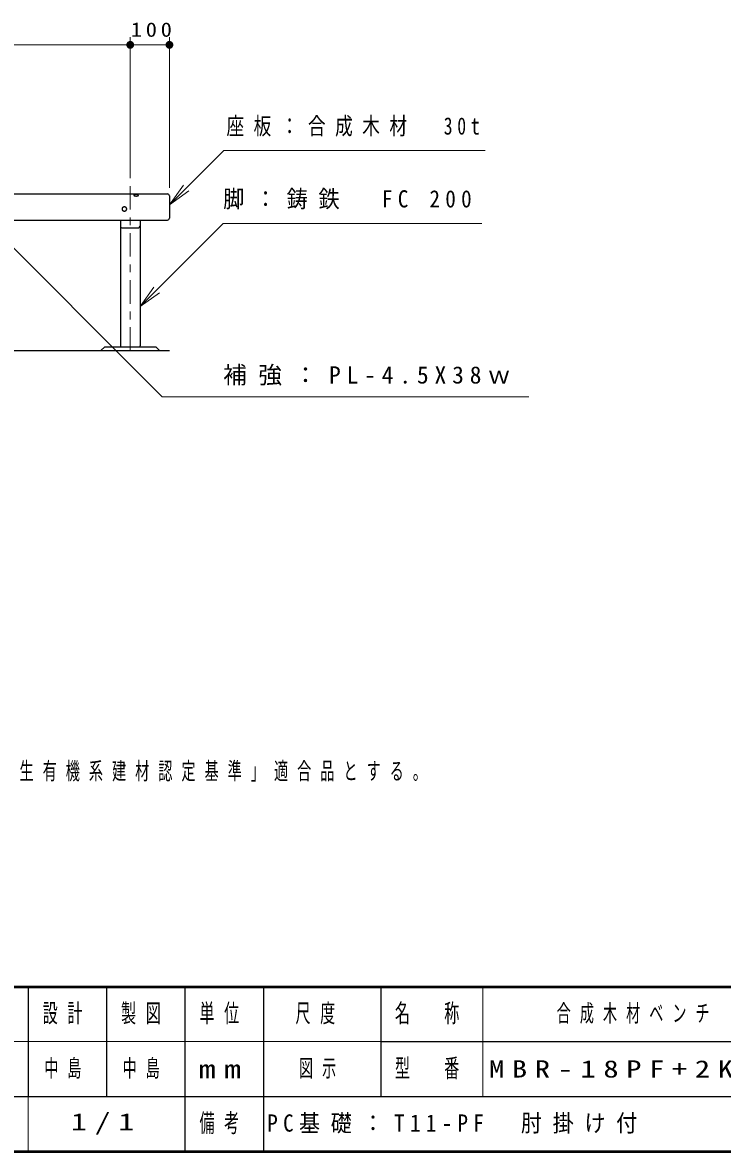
# Model space of a CAD drawing. Units: millimetres on the paper, scale 1:20. Extents: x -365 to 12, y -47 to 257.
# Drawn here: x -228.2 to -138.9, y 0 to 143.9 of the extents above; entities that cross this region are included whole.
import ezdxf

# ---------------------------------------------------------------- set-up
doc = ezdxf.new("R2010")
doc.units = ezdxf.units.MM
doc.linetypes.add('USER2', pattern=[6, 3, -1, 1, -1])
doc.layers.add('LY_1', color=7, linetype='Continuous', lineweight=25)
doc.layers.add('LY_2', color=7, linetype='Continuous', lineweight=13)
doc.styles.add('ＭＳ ゴシック', font='')
doc.styles.get('ＭＳ ゴシック').set_extended_font_data('MS Gothic')

# ---------------------------------------------------------------- blocks, each defined once
blk = doc.blocks.new('filled_dot')
at = {"color": 0, "linetype": 'Continuous', "lineweight": -2, "const_width": 1.25}
blk.add_lwpolyline([(-0.625, 0, 1), (0.625, 0, 1)], format="xyb", close=True, dxfattribs=at)

msp = doc.modelspace()

# ---------------------------------------------------------------- linework, layer by layer
at = {"layer": 'LY_1', "lineweight": 13}
for p, q in [((-254.479, 141.068), (-214.479, 141.068)), ((-214.479, 124.072), (-214.479, 142.068)), ((-214.479, 141.068), (-209.479, 141.068)), ((-209.479, 122.822), (-209.479, 142.068)), ((-209.479, 120.69), (-207.705, 123.161)), ((-209.479, 120.69), (-207.353, 122.806)), ((-207, 122.452), (-209.479, 120.69)), ((-213.229, 107.707), (-211.461, 110.182)), ((-213.229, 107.707), (-211.107, 109.829)), ((-210.754, 109.475), (-213.229, 107.707))]:
    msp.add_line(p, q, dxfattribs=at)
at = {"layer": 'LY_1', "linetype": 'USER2', "lineweight": 13}
msp.add_line((-214.479, 123.072), (-214.479, 101.086), dxfattribs=at)
at = {"layer": 'LY_1'}
for p, q in [((-299.229, 122.072), (-209.729, 122.072)), ((-209.479, 121.822), (-209.479, 118.985)), ((-299.229, 118.735), (-209.729, 118.735)), ((-215.729, 118.735), (-215.729, 102.686)), ((-213.229, 118.735), (-213.229, 102.686)), ((-215.554, 117.763), (-213.404, 117.763)), ((-218.228, 102.086), (-217.728, 102.586)), ((-217.728, 102.586), (-211.228, 102.586)), ((-211.229, 102.586), (-210.728, 102.086)), ((-290.729, 102.086), (-209.478, 102.086))]:
    msp.add_line(p, q, dxfattribs=at)
at = {"layer": 'LY_1', "lineweight": 13}
for points in [[(-209.479, 120.69), (-202.538, 127.6), (-169.202, 127.6)], [(-233.501, 119.289), (-210.42, 96.209), (-163.622, 96.209)], [(-213.229, 107.707), (-202.622, 118.314), (-169.616, 118.314)]]:
    msp.add_lwpolyline(points, dxfattribs=at)
at = {"layer": 'LY_1'}
for points in [[(-213.429, 121.893), (-213.43, 121.901), (-213.433, 121.91), (-213.439, 121.918), (-213.447, 121.926), (-213.457, 121.933), (-213.469, 121.941), (-213.483, 121.948), (-213.499, 121.954), (-213.516, 121.96), (-213.536, 121.966), (-213.556, 121.971), (-213.579, 121.975), (-213.602, 121.979), (-213.626, 121.982), (-213.651, 121.985), (-213.676, 121.987), (-213.702, 121.988), (-213.729, 121.988), (-213.755, 121.988), (-213.781, 121.987), (-213.806, 121.985), (-213.831, 121.982), (-213.855, 121.979), (-213.879, 121.975), (-213.901, 121.971), (-213.921, 121.966), (-213.941, 121.96), (-213.958, 121.954), (-213.974, 121.948), (-213.988, 121.941), (-214, 121.933), (-214.01, 121.926), (-214.018, 121.918), (-214.024, 121.91), (-214.027, 121.901), (-214.029, 121.893), (-214.027, 121.885), (-214.024, 121.876), (-214.018, 121.868), (-214.01, 121.86), (-214, 121.853), (-213.988, 121.845), (-213.974, 121.838), (-213.958, 121.832), (-213.941, 121.826), (-213.921, 121.82), (-213.901, 121.815), (-213.879, 121.811), (-213.855, 121.807), (-213.831, 121.804), (-213.806, 121.801), (-213.781, 121.799), (-213.755, 121.798), (-213.729, 121.798), (-213.702, 121.798), (-213.676, 121.799), (-213.651, 121.801), (-213.626, 121.804), (-213.602, 121.807), (-213.579, 121.811), (-213.556, 121.815), (-213.536, 121.82), (-213.516, 121.826), (-213.499, 121.832), (-213.483, 121.838), (-213.469, 121.845), (-213.457, 121.853), (-213.447, 121.86), (-213.439, 121.868), (-213.433, 121.876), (-213.43, 121.885)], [(-214.929, 120.142), (-214.93, 120.165), (-214.933, 120.189), (-214.939, 120.212), (-214.947, 120.234), (-214.957, 120.255), (-214.969, 120.276), (-214.983, 120.296), (-214.999, 120.315), (-215.016, 120.332), (-215.036, 120.348), (-215.056, 120.362), (-215.079, 120.375), (-215.102, 120.385), (-215.126, 120.394), (-215.151, 120.401), (-215.176, 120.406), (-215.202, 120.409), (-215.229, 120.411), (-215.255, 120.409), (-215.281, 120.406), (-215.306, 120.401), (-215.331, 120.394), (-215.355, 120.385), (-215.379, 120.375), (-215.401, 120.362), (-215.421, 120.348), (-215.441, 120.332), (-215.458, 120.315), (-215.474, 120.296), (-215.488, 120.276), (-215.5, 120.255), (-215.51, 120.234), (-215.518, 120.212), (-215.524, 120.189), (-215.527, 120.165), (-215.529, 120.142), (-215.527, 120.119), (-215.524, 120.095), (-215.518, 120.073), (-215.51, 120.05), (-215.5, 120.029), (-215.488, 120.008), (-215.474, 119.988), (-215.458, 119.969), (-215.441, 119.952), (-215.421, 119.936), (-215.401, 119.922), (-215.379, 119.91), (-215.355, 119.899), (-215.331, 119.89), (-215.306, 119.883), (-215.281, 119.878), (-215.255, 119.875), (-215.229, 119.874), (-215.202, 119.875), (-215.176, 119.878), (-215.151, 119.883), (-215.126, 119.89), (-215.102, 119.899), (-215.079, 119.91), (-215.056, 119.922), (-215.036, 119.936), (-215.016, 119.952), (-214.999, 119.969), (-214.983, 119.988), (-214.969, 120.008), (-214.957, 120.029), (-214.947, 120.05), (-214.939, 120.073), (-214.933, 120.095), (-214.93, 120.119)]]:
    msp.add_lwpolyline(points, close=True, dxfattribs=at)
for centre, radius, start, end in [((-209.729, 121.822), 0.25, 0, 89.99998), ((-209.729, 118.985), 0.25, 270.00002, 0), ((-215.554, 117.938), 0.175, 179.99998, 270.00002), ((-213.404, 117.938), 0.175, 270.00002, 0), ((-215.629, 102.686), 0.1, 179.99998, 270.00002), ((-213.329, 102.686), 0.1, 270.00002, 0)]:
    msp.add_arc(centre, radius, start, end, dxfattribs=at)
at = {"layer": 'LY_2', "lineweight": 50}
for p, q in [((-365, 21), (0, 21)), ((-365, 0), (0, 0))]:
    msp.add_line(p, q, dxfattribs=at)
at = {"layer": 'LY_2', "color": 211, "lineweight": 25}
for p, q in [((-227.5, 21), (-227.5, 7)), ((-217.5, 21), (-217.5, 7)), ((-207.5, 21), (-207.5, 0)), ((-197.5, 21), (-197.5, 7)), ((-182.5, 21), (-182.5, 7)), ((-182.5, 14), (-70, 14)), ((-237.5, 7), (0, 7))]:
    msp.add_line(p, q, dxfattribs=at)
at = {"layer": 'LY_2'}
for p, q in [((-169.5, 21), (-169.5, 7)), ((-237.5, 14), (-182.5, 14)), ((-227.5, 7), (-227.5, 0))]:
    msp.add_line(p, q, dxfattribs=at)
at = {"layer": 'LY_2', "lineweight": 25}
msp.add_line((-197.5, 7), (-197.5, 0), dxfattribs=at)

# ---------------------------------------------------------------- block references
at = {"layer": 'LY_1', "lineweight": 13, "xscale": 0.4, "yscale": 0.4, "rotation": 180}
for p in [(-214.479, 141.068), (-209.479, 141.068)]:
    msp.add_blockref('filled_dot', p, dxfattribs=at)

# ---------------------------------------------------------------- texts
at = {"layer": 'LY_1', "style": 'ＭＳ ゴシック'}
for s, insert, char_height, attachment_point in [('\\T1.33;\\W1.15;100', (-211.55, 142.068), 1.833, 8), ('\\T1.54;\\W0.75;座板：合成木材\u300030t', (-202.202, 130.6), 2.199, 4), ('\\T1.5;\\W0.9;脚：鋳鉄\u3000FC\\~200', (-202.616, 121.314), 2.199, 4), ('\\T1.5;補強：PL-4.5X38ｗ', (-202.622, 98.859), 2.199, 4), ('\\T1.64;\\W0.6;合成木材は、木粉入り再生プラスチック（ポリプロピレン系\u3000色：サンディーブラウン）とし、「再生有機系建材認定基準」適合品とする。', (-361.422, 47.116), 2.199, 7), ('\\T1.64;\\W0.6;合成木材ベンチ', (-149.75, 17.5), 2.199, 5), ('\\T1.64;\\W0.6;中島', (-222.5, 10.5), 2.199, 5), ('\\T1.64;\\W0.6;中島', (-212.5, 10.5), 2.199, 5), ('\\T1.64;\\W0.6;図示', (-190, 10.5), 2.199, 5), ('\\T1.5;\\W1.3;MBR-18PF+2KFA', (-149.75, 10.5), 2.199, 5), ('\\T1.5;\\W1.35;1/1', (-217.5, 3.5), 2.199, 5), ('\\T1.5;\\W0.9;PC基礎：T11-PF\u3000肘掛け付', (-197, 3.5), 2.199, 4)]:
    msp.add_mtext(s, dxfattribs=dict(at, insert=insert, char_height=char_height, attachment_point=attachment_point))
at = {"layer": 'LY_2', "color": 4, "char_height": 2.346, "attachment_point": 5, "style": 'ＭＳ ゴシック'}
for s, insert in [('\\T1.64;\\W0.6;設計', (-222.5, 17.5)), ('\\T1.64;\\W0.6;製図', (-212.5, 17.5)), ('\\T1.64;\\W0.6;単位', (-202.5, 17.5)), ('\\T1.64;\\W0.6;尺度', (-190.25, 17.5)), ('\\T1.64;\\W0.6;名\u3000称', (-176, 17.5)), ('\\T1.64;\\W0.6;型\u3000番', (-176, 10.5)), ('\\T1.5;\\W1.35;mm', (-202.5, 10.5)), ('\\T1.64;\\W0.6;備考', (-202.5, 3.5))]:
    msp.add_mtext(s, dxfattribs=dict(at, insert=insert))

doc.saveas('drawing.dxf')
